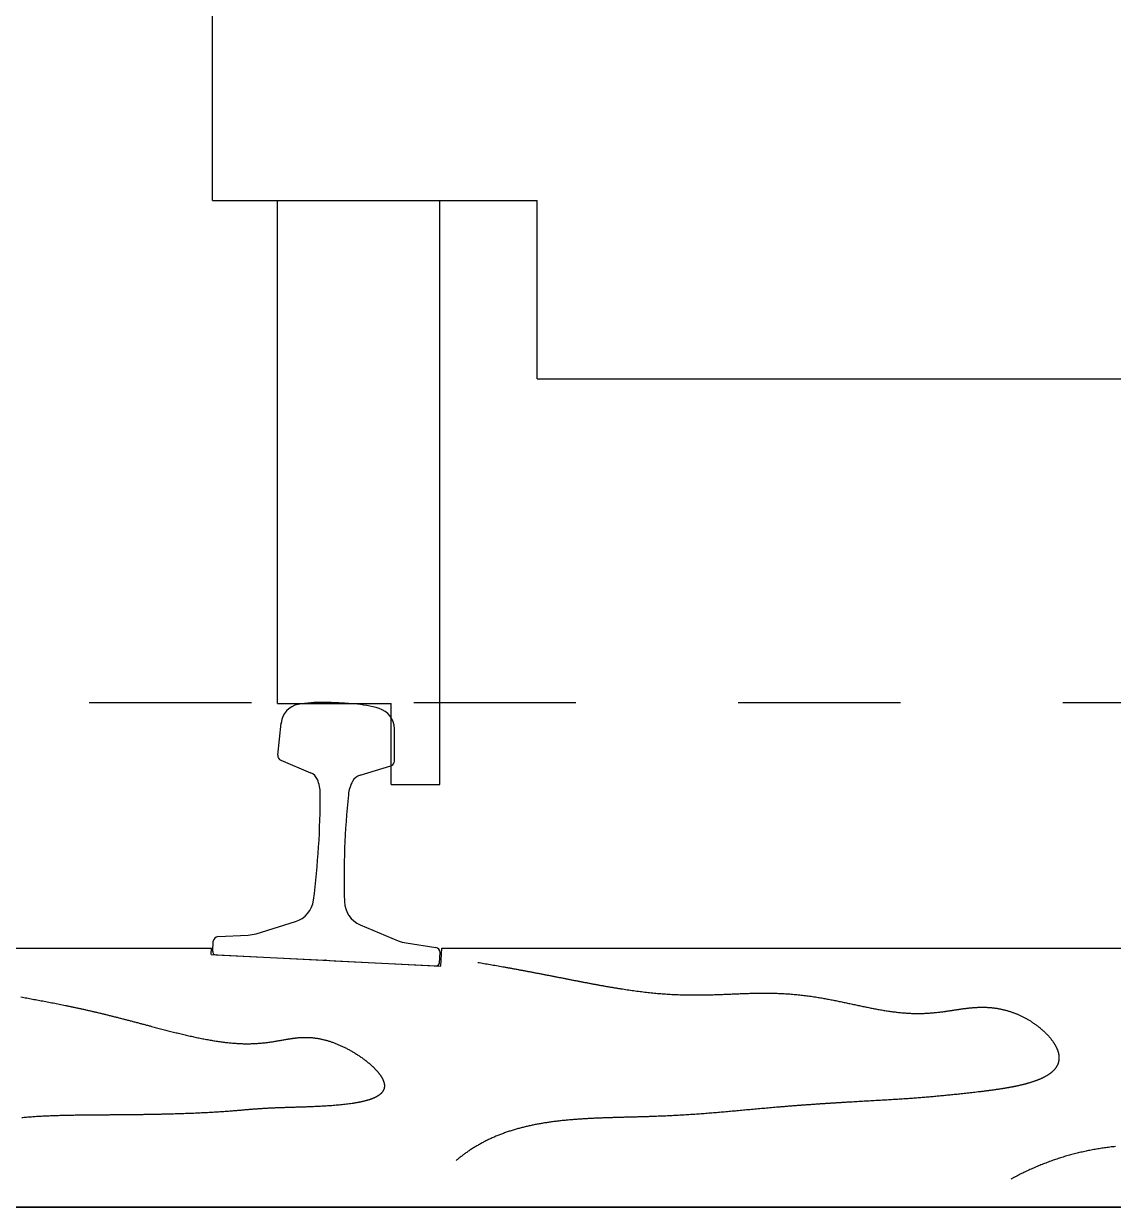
# Model space of a CAD drawing. Extents: x -17.4 to 61.4, y -22.6 to 16.1.
# Drawn here: x 14.114 to 14.786, y 0.879 to 1.609 of the extents above; entities that cross this region are included whole.
import ezdxf

# ---------------------------------------------------------------- set-up
doc = ezdxf.new("R2010")
doc.units = 0
doc.header["$LTSCALE"] = 2
doc.linetypes.add('AXES', pattern=[2, 1.25, -0.25, 0.25, -0.25])
doc.layers.get('0').update_dxf_attribs({"linetype": 'CONTINUOUS'})

# ---------------------------------------------------------------- blocks, each defined once
blk = doc.blocks.new('METRO_FACE')
at = {"color": 7, "linetype": 'Continuous'}
for p, q in [((-0.83, 0.31), (-0.83, 0.435)), ((-0.83, 0.31), (-0.83, 0.435)), ((-0.83, 0.31), (-0.63, 0.31)), ((-0.83, 0.31), (-0.63, 0.31)), ((-0.79, 0), (-0.79, 0.31)), ((-0.79, 0), (-0.79, 0.31)), ((-0.69, -0.05), (-0.69, 0.31)), ((-0.69, -0.05), (-0.69, 0.31)), ((-0.63, 0.2), (-0.63, 0.31)), ((-0.63, 0.2), (-0.63, 0.31)), ((-0.63, 0.2), (0, 0.2)), ((-0.63, 0.2), (0, 0.2)), ((-0.79, 0), (-0.72, 0)), ((-0.79, 0), (-0.72, 0)), ((-0.72, -0.05), (-0.72, 0)), ((-0.72, -0.05), (-0.72, 0)), ((-0.72, -0.05), (-0.69, -0.05)), ((-0.72, -0.05), (-0.69, -0.05))]:
    blk.add_line(p, q, dxfattribs=at)
blk = doc.blocks.new('A$C58044079')
at = {"color": 7, "xscale": 0.2, "yscale": 0.2, "zscale": 0.2}
blk.add_blockref('METRO_FACE', (0.26, 0.01), dxfattribs=at)
blk = doc.blocks.new('A$C2A60368F')
at = {"xscale": 5, "yscale": 5, "zscale": 5}
blk.add_blockref('A$C58044079', (-1.77799, 0.18851), dxfattribs=at)
blk = doc.blocks.new('TRAV_BOIS_1ISO')
at = {"color": 7, "linetype": 'AXES'}
blk.add_line((-905.802048, 0), (0, 0), dxfattribs=at)
at = {"color": 7, "linetype": 'Continuous'}
for p, q in [((-789.388817, -32.583989), (-787.399856, -12.744096)), ((-717.5, -36.17843), (-717.5, -16.239089)), ((-787.566678, -35.648683), (-769.214392, -43.366014)), ((-738.649318, -44.894268), (-719.618757, -39.046079)), ((-802.839619, -142.735365), (-778.533484, -135.248207)), ((-738.542012, -137.247781), (-715.103953, -147.122148)), ((-826.334046, -144.522323), (-807.733536, -143.596925)), ((-984.5, -151.598558), (-830.393971, -151.598558)), ((-830.593721, -155.593567), (-830.393971, -151.598558)), ((-829.495094, -153.646), (-829.181234, -147.368804)), ((-710.320386, -148.467582), (-691.904955, -151.243778)), ((-688.770889, -162.684709), (-688.216581, -151.598558)), ((-688.216581, -151.598558), (0, -151.598558)), ((-830.593721, -155.593567), (-688.770889, -162.684709)), ((-827.597464, -155.74338), (-764.676067, -158.88945)), ((-764.676067, -158.88945), (-759.682305, -159.139138)), ((-759.682305, -159.139138), (-754.688543, -159.388826)), ((-754.688543, -159.388826), (-691.767146, -162.534896)), ((-689.669766, -160.637266), (-689.355906, -154.360071)), ((-1300, -311.598558), (0, -311.598558))]:
    blk.add_line(p, q, dxfattribs=at)
for points in [[(-947.845287, -181.743153, 0.000215), (-946.061982, -182.0762, 0.000136), (-944.275274, -182.408584, 0.000058), (-942.484387, -182.741027, -0.00002), (-940.688549, -183.074248, -0.000096), (-938.886988, -183.408963, -0.00017), (-937.078937, -183.745881, -0.000242), (-935.26364, -184.085701, -0.000312), (-933.440351, -184.429111, -0.000378), (-931.60834, -184.776781, -0.00044), (-929.766892, -185.129365, -0.000498), (-927.915314, -185.487494, -0.000552), (-926.052936, -185.851779, -0.000602), (-924.179114, -186.222799, -0.000647), (-922.293233, -186.601106, -0.000686), (-920.394711, -186.987221, -0.000721), (-918.483, -187.381627, -0.00075), (-916.55759, -187.784769, -0.000773), (-914.618012, -188.197054, -0.000791), (-912.663841, -188.618841, -0.000804), (-910.694697, -189.050444, -0.000811), (-908.710253, -189.492129, -0.000813), (-906.710233, -189.944107, -0.000809), (-904.694414, -190.406534, -0.000799), (-902.662635, -190.879509, -0.000784), (-900.614794, -191.36307, -0.000764), (-898.550855, -191.85719, -0.000739), (-896.470849, -192.361776, -0.000708), (-894.374875, -192.876664, -0.000672), (-892.263107, -193.401619, -0.000631), (-890.135795, -193.936331, -0.000584), (-887.993267, -194.48041, -0.000533), (-885.835935, -195.033387, -0.000476), (-883.664292, -195.594708, -0.000414), (-881.478922, -196.163731, -0.000346), (-879.280498, -196.739727, -0.000273), (-877.069788, -197.321872, -0.000194), (-874.847654, -197.909249, -0.000109), (-872.615061, -198.500842, -0.000017), (-870.373073, -199.095533, 0.000081), (-868.122862, -199.6921, 0.00012), (-866.535971, -200.112097, 0.000175), (-864.94612, -200.531875, 0.000233), (-863.353811, -200.950914, 0.000292), (-861.759569, -201.368674, 0.000354), (-860.16394, -201.784595, 0.000418), (-858.567491, -202.198097, 0.000485), (-856.970805, -202.608586, 0.000553), (-855.374478, -203.015454, 0.000623), (-853.779122, -203.418083, 0.000695), (-852.18536, -203.815845, 0.000769), (-850.593821, -204.208105, 0.000845), (-849.005144, -204.594224, 0.000923), (-847.419972, -204.973561, 0.001003), (-845.838951, -205.345474, 0.001084), (-844.262727, -205.709326, 0.001167), (-842.691947, -206.06448, 0.001252), (-841.127251, -206.41031, 0.001339), (-839.569279, -206.746196, 0.001427), (-838.01866, -207.07153, 0.001517), (-836.476015, -207.38572, 0.001609), (-834.941954, -207.688185, 0.001702), (-833.417073, -207.978365, 0.001796), (-831.901954, -208.25572, 0.001892), (-830.397161, -208.51973, 0.001988), (-828.903238, -208.769904, 0.002085), (-827.420709, -209.005773, 0.002182), (-825.950074, -209.2269, 0.00228), (-824.491808, -209.432879, 0.002377), (-823.046357, -209.623336, 0.002473), (-821.61414, -209.797935, 0.002568), (-820.195544, -209.956376, 0.002661), (-818.79092, -210.098401, 0.002751), (-817.400587, -210.223793, 0.002838), (-816.024824, -210.33238, 0.002921), (-814.663872, -210.424037, 0.002998), (-813.317931, -210.49869, 0.003068), (-811.987155, -210.556314, 0.003132), (-810.671654, -210.596938, 0.003186), (-809.37149, -210.620648, 0.002688), (-808.086676, -210.627587, 0.003261), (-806.817172, -210.61796, 0.003279), (-805.562887, -210.592033, 0.003282), (-804.323671, -210.550137, 0.003268), (-803.099318, -210.49267, 0.003235), (-801.889562, -210.420101, 0.003182), (-800.694076, -210.332969, 0.003106), (-799.512468, -210.231887, 0.003006), (-798.344281, -210.117543, 0.002879), (-797.18899, -209.990705, 0.002726), (-796.045999, -209.852222, 0.002543), (-794.914641, -209.703023, 0.00233), (-793.794177, -209.544124, 0.002085), (-792.68379, -209.376628, 0.001807), (-791.582584, -209.201726, 0.001496), (-790.489585, -209.020704, 0.001152), (-789.403737, -208.834937, 0.000774), (-788.3239, -208.645901, 0.000363), (-787.248846, -208.455167, -0.000079), (-786.177261, -208.264408, -0.000553), (-785.10774, -208.0754, -0.000596), (-784.442195, -207.959426, -0.000796), (-783.776493, -207.845332, -0.001002), (-783.110243, -207.733608, -0.00121), (-782.443041, -207.624757, -0.001422), (-781.774477, -207.519292, -0.001634), (-781.104133, -207.417742, -0.001845), (-780.431584, -207.320639, -0.002055), (-779.756403, -207.228529, -0.002262), (-779.078162, -207.141962, -0.002465), (-778.39643, -207.061494, -0.002662), (-777.710779, -206.987684, -0.002851), (-777.020785, -206.921096, -0.003033), (-776.326029, -206.862295, -0.003205), (-775.626097, -206.811846, -0.003368), (-774.920585, -206.770312, -0.003519), (-774.209099, -206.738256, -0.003658), (-773.491257, -206.716235, -0.003784), (-772.766691, -206.704802, -0.000193), (-772.035049, -206.704503, -0.003998), (-771.295994, -206.715878, -0.004085), (-770.54921, -206.739456, -0.004159), (-769.794403, -206.775757, -0.004219), (-769.031298, -206.825288, -0.004267), (-768.259646, -206.888545, -0.004302), (-767.479225, -206.966009, -0.004325), (-766.68984, -207.058144, -0.004337), (-765.891325, -207.165399, -0.004338), (-765.083544, -207.288204, -0.00433), (-764.266398, -207.426969, -0.004313), (-763.439818, -207.582083, -0.004289), (-762.603774, -207.753915, -0.004257), (-761.758275, -207.942807, -0.00422), (-760.903368, -208.14908, -0.004178), (-760.039142, -208.373025, -0.004131), (-759.165731, -208.614908, -0.004082), (-758.283312, -208.874965, -0.004031), (-757.39211, -209.153404, -0.003978), (-756.4924, -209.450398, -0.003924), (-755.584504, -209.76609, -0.003871), (-754.6688, -210.100588, -0.003819), (-753.745717, -210.453964, -0.003769), (-752.815742, -210.826256, -0.003721), (-751.879417, -211.217459, -0.003676), (-750.937344, -211.627534, -0.003634), (-749.990187, -212.056397, -0.003597), (-749.038672, -212.503924, -0.003565), (-748.083589, -212.969948, -0.003538), (-747.125794, -213.454256, -0.003517), (-746.166211, -213.956591, -0.003503), (-745.205835, -214.476646, -0.003497), (-744.245729, -215.014067, -0.003499), (-743.287033, -215.56845, -0.003509), (-742.330959, -216.13934, -0.00353), (-741.378797, -216.726229, -0.003562), (-740.431916, -217.328554, -0.003606), (-739.491762, -217.945698, -0.003664), (-738.559867, -218.576988, -0.003736), (-737.637843, -219.221691, -0.003826), (-736.727389, -219.879018, -0.003935), (-735.830291, -220.548116, -0.002114), (-735.365981, -220.903265, -0.002153), (-734.906135, -221.261261, -0.002197), (-734.451038, -221.62196, -0.002244), (-734.000984, -221.985216, -0.002295), (-733.556268, -222.350877, -0.00235), (-733.117193, -222.718789, -0.002411), (-732.684065, -223.088792, -0.002476), (-732.257194, -223.460724, -0.002546), (-731.836893, -223.834422, -0.002622), (-731.423478, -224.209718, -0.002703), (-731.017266, -224.586441, -0.002792), (-730.618578, -224.964418, -0.002886), (-730.227735, -225.343476, -0.002988), (-729.845056, -225.723438, -0.003098), (-729.470865, -226.104127, -0.003215), (-729.105482, -226.485363, -0.003342), (-728.749226, -226.866966, -0.003478), (-728.402417, -227.248755, -0.003623), (-728.065372, -227.630549, -0.00378), (-727.738404, -228.012166, -0.003947), (-727.421824, -228.393424, -0.004127), (-727.11594, -228.774141, -0.00432), (-726.821056, -229.154136, -0.004527), (-726.537469, -229.53323, -0.004748), (-726.265475, -229.911242, -0.004985), (-726.005361, -230.287993, -0.005238), (-725.75741, -230.663308, -0.005508), (-725.521895, -231.03701, -0.005796), (-725.299087, -231.408926, -0.006103), (-725.089245, -231.778886, -0.006429), (-724.892621, -232.146721, -0.006775), (-724.709459, -232.512264, -0.00714), (-724.539994, -232.875353, -0.007524), (-724.384449, -233.235828, -0.007927), (-724.24304, -233.593532, -0.008346), (-724.115968, -233.948312, -0.00878), (-724.003428, -234.30002, -0.009226), (-723.905598, -234.64851, -0.00968), (-723.822646, -234.993644, -0.010136), (-723.754728, -235.335284, -0.010589), (-723.701985, -235.673301, -0.011031), (-723.664544, -236.007569, -0.011454), (-723.642519, -236.337968, -0.011849), (-723.636009, -236.664383, -0.012205), (-723.645095, -236.986705, -0.012513), (-723.669844, -237.304833, -0.012764), (-723.710307, -237.618671, -0.01295), (-723.766517, -237.928129, -0.012903), (-723.83752, -238.229445, -0.01294), (-723.923902, -238.526333, -0.012902), (-724.025645, -238.818729, -0.012791), (-724.142713, -239.106572, -0.01261), (-724.275056, -239.389809, -0.012365), (-724.422608, -239.668393, -0.012063), (-724.585286, -239.942284, -0.011714), (-724.762996, -240.211446, -0.011326), (-724.955626, -240.47585, -0.010909), (-725.163055, -240.735472, -0.01047), (-725.385145, -240.990295, -0.010019), (-725.621748, -241.240304, -0.009563), (-725.872701, -241.485492, -0.009107), (-726.137832, -241.725856, -0.008657), (-726.416957, -241.961398, -0.008217), (-726.709879, -242.192124, -0.00779), (-727.016394, -242.418046, -0.007378), (-727.336286, -242.639178, -0.006983), (-727.66933, -242.85554, -0.006607), (-728.015292, -243.067155, -0.006248), (-728.373929, -243.274052, -0.005908), (-728.744991, -243.476261, -0.005587), (-729.128218, -243.673816, -0.005283), (-729.523347, -243.866757, -0.004997), (-729.930103, -244.055124, -0.004728), (-730.348209, -244.238962, -0.004474), (-730.777381, -244.418318, -0.004236), (-731.217328, -244.593242, -0.004012), (-731.667756, -244.763788, -0.003801), (-732.128366, -244.930011, -0.003603), (-732.598855, -245.091967, -0.003417), (-733.078915, -245.249719, -0.003242), (-733.568237, -245.403326, -0.003078), (-734.066509, -245.552853, -0.002923), (-734.573416, -245.698365, -0.002778), (-735.088642, -245.83993, -0.00264), (-735.611869, -245.977616, -0.002511), (-736.142778, -246.111492, -0.002389), (-736.681052, -246.24163, -0.002275), (-737.22637, -246.3681, -0.002166), (-737.778416, -246.490977, -0.002064), (-738.336872, -246.610331, -0.001967), (-738.901421, -246.726239, -0.001876), (-739.471752, -246.838772, -0.00179), (-740.047551, -246.948006, -0.001708), (-740.628512, -247.054015, -0.001631), (-741.214327, -247.156872, -0.001559), (-741.804697, -247.256652, -0.00149), (-742.399323, -247.353427, -0.001425), (-742.997913, -247.44727, -0.001363), (-743.600179, -247.538254, -0.003596), (-745.34473, -247.783883, -0.003186), (-747.110834, -248.008209, -0.002833), (-748.892514, -248.212788, -0.002527), (-750.684176, -248.399107, -0.002259), (-752.480606, -248.568583, -0.002022), (-754.276957, -248.72257, -0.001811), (-756.068738, -248.862356, -0.001622), (-757.85181, -248.989165, -0.001452), (-759.622367, -249.104162, -0.001297), (-761.376934, -249.208448, -0.001155), (-763.112355, -249.303068, -0.001024), (-764.825781, -249.389009, -0.000902), (-766.514663, -249.467203, -0.000789), (-768.176741, -249.538525, -0.000682), (-769.810033, -249.603801, -0.000582), (-771.412828, -249.663802, -0.000486), (-772.983674, -249.719252, -0.000394), (-774.521369, -249.770824, -0.000306), (-776.02495, -249.819145, -0.000221), (-777.493687, -249.864798, -0.000139), (-778.927068, -249.908319, -0.000059), (-780.324791, -249.950203, 0.000018), (-781.686758, -249.990905, 0.000094), (-783.013059, -250.030839, 0.000167), (-784.303967, -250.07038, 0.000238), (-785.559925, -250.109867, 0.000306), (-786.78154, -250.149605, 0.000372), (-787.969568, -250.189864, 0.000435), (-789.124908, -250.230882, 0.000494), (-790.248593, -250.272865, 0.000548), (-791.341776, -250.315991, 0.000599), (-792.405724, -250.36041, 0.000643), (-793.441806, -250.406244, 0.000681), (-794.451485, -250.453594, 0.000713), (-795.436307, -250.502532, 0.000736), (-796.39789, -250.553111, 0.000751), (-797.337917, -250.605365, 0.000757), (-798.258124, -250.659305, 0.000754), (-799.160293, -250.714927, 0.00074), (-800.046237, -250.772211, 0.000717), (-800.917796, -250.83112, 0.000685), (-801.776823, -250.891606, 0.000643), (-802.625178, -250.953608, 0.000593), (-803.464713, -251.017056, 0.000536), (-804.297267, -251.081869, 0.000473), (-805.124654, -251.147961, 0.000405), (-805.948654, -251.215239, 0.000334), (-806.771002, -251.283604, 0.000261), (-807.59338, -251.352958, 0.000189), (-808.417405, -251.423198, 0.000153), (-809.670761, -251.530934, 0.000003), (-810.9364, -251.640117, -0.000134), (-812.218892, -251.750408, -0.000256), (-813.522398, -251.861475, -0.000361), (-814.850678, -251.972996, -0.00045), (-816.207103, -252.084656, -0.000524), (-817.594673, -252.196152, -0.000583), (-819.016022, -252.307191, -0.000629), (-820.473437, -252.417488, -0.000663), (-821.968865, -252.526772, -0.000687), (-823.503931, -252.63478, -0.000703), (-825.079944, -252.741264, -0.000711), (-826.697918, -252.845987, -0.000713), (-828.358575, -252.948723, -0.00071), (-830.062365, -253.049261, -0.000703), (-831.809475, -253.147403, -0.000692), (-833.599841, -253.242964, -0.000679), (-835.433164, -253.335773, -0.000665), (-837.308916, -253.425675, -0.000648), (-839.226362, -253.512529, -0.000631), (-841.184562, -253.596211, -0.000612), (-843.182392, -253.676611, -0.000593), (-845.218551, -253.753636, -0.000574), (-847.291578, -253.82721, -0.000554), (-849.399859, -253.897274, -0.000534), (-851.541644, -253.963787, -0.000514), (-853.715059, -254.026726, -0.000493), (-855.918117, -254.086084, -0.000472), (-858.148728, -254.141877, -0.000451), (-860.40472, -254.194138, -0.00043), (-862.683841, -254.242918, -0.000408), (-864.98378, -254.288291, -0.000385), (-867.302174, -254.330351, -0.000362), (-869.636623, -254.369212, -0.000338), (-871.984702, -254.405009, -0.000314), (-874.343974, -254.437899, -0.000288), (-876.712, -254.468063, -0.000261), (-879.086356, -254.495703, -0.000232), (-881.464642, -254.521043, -0.000202), (-883.844494, -254.544333, -0.00017), (-886.2236, -254.565845, -0.000136), (-888.599709, -254.585875, -0.000099), (-890.970646, -254.604745, -0.00006), (-893.334323, -254.622802, -0.000018), (-895.68875, -254.640418, 0.000027), (-898.032053, -254.65799, 0.000076), (-900.36248, -254.675944, 0.000129), (-902.678417, -254.69473, 0.000142), (-904.502163, -254.710521, 0.00018), (-906.315233, -254.727384, 0.00022), (-908.11703, -254.745581, 0.000262), (-909.90702, -254.76538, 0.000306), (-911.684727, -254.787063, 0.000353), (-913.44973, -254.810918, 0.000402), (-915.201665, -254.837242, 0.000454), (-916.940221, -254.86634, 0.000508), (-918.665139, -254.898526, 0.000564), (-920.376209, -254.934119, 0.000622), (-922.07327, -254.973446, 0.000683), (-923.756206, -255.016839, 0.000746), (-925.424947, -255.064636, 0.000811), (-927.079465, -255.11718, 0.000878), (-928.719773, -255.174819, 0.000947), (-930.345923, -255.237905, 0.001019), (-931.958006, -255.306793, 0.001092), (-933.556146, -255.381843, 0.001166), (-935.140503, -255.463416, 0.001242), (-936.711268, -255.551874, 0.001319), (-938.268665, -255.647585, 0.001398), (-939.812942, -255.750914, 0.001477), (-941.344378, -255.86223, 0.001556), (-942.863276, -255.981898, 0.001636), (-944.369961, -256.110289, 0.001716), (-945.86478, -256.247767, 0.001795), (-947.348101, -256.394699, 0.001874)], [(-666.105767, -160.433717, -0.000367), (-664.185603, -160.755066, -0.000365), (-662.263043, -161.079711, -0.000364), (-660.338088, -161.40765, -0.000363), (-658.410738, -161.738881, -0.000361), (-656.480994, -162.073398, -0.000358), (-654.54886, -162.41119, -0.000355), (-652.614338, -162.752245, -0.000351), (-650.677433, -163.096541, -0.000347), (-648.738153, -163.444052, -0.000341), (-646.796506, -163.794745, -0.000334), (-644.852502, -164.148576, -0.000327), (-642.906154, -164.505493, -0.000318), (-640.957479, -164.865434, -0.000307), (-639.006493, -165.228326, -0.000296), (-637.053219, -165.594082, -0.000282), (-635.097681, -165.962604, -0.000267), (-633.139908, -166.333778, -0.000251), (-631.179931, -166.707476, -0.000232), (-629.217787, -167.083554, -0.000212), (-627.253515, -167.46185, -0.000189), (-625.287161, -167.842186, -0.000165), (-623.318772, -168.224364, -0.000138), (-621.348405, -168.608166, -0.000109), (-619.376118, -168.993353, -0.000077), (-617.401975, -169.379666, -0.000043), (-615.426048, -169.766821, -0.000006), (-613.448413, -170.154514, 0.000034), (-611.469151, -170.542413, 0.000076), (-609.488353, -170.930162, 0.000122), (-607.506112, -171.317379, 0.000171), (-605.522531, -171.703654, 0.000223), (-603.53772, -172.088549, 0.000277), (-601.562432, -172.469552, 0.000335), (-599.586163, -172.84824, 0.000396), (-597.609042, -173.224098, 0.00046), (-595.631202, -173.59659, 0.000526), (-593.652782, -173.965157, 0.000593), (-591.673925, -174.329226, 0.000663), (-589.694777, -174.68821, 0.000734), (-587.715487, -175.041513, 0.000806), (-585.736206, -175.388531, 0.000878), (-583.757084, -175.728656, 0.000951), (-581.778274, -176.061281, 0.001024), (-579.799926, -176.385801, 0.001096), (-577.822189, -176.701617, 0.001167), (-575.845211, -177.008141, 0.001238), (-573.869135, -177.304796, 0.001307), (-571.8941, -177.591021, 0.001374), (-569.920242, -177.866276, 0.001439), (-567.947691, -178.130041, 0.001501), (-565.976569, -178.381823, 0.00156), (-564.006993, -178.621157, 0.001616), (-562.039071, -178.847611, 0.001667), (-560.072901, -179.060788, 0.001714), (-558.108574, -179.26033, 0.001756), (-556.146168, -179.445919, 0.001793), (-554.185753, -179.617284, 0.001823), (-552.227383, -179.774202, 0.001847), (-550.271103, -179.916502, 0.001864), (-548.316941, -180.044066, 0.001874), (-546.364914, -180.156835, 0.001875), (-544.41502, -180.254812, 0.001868), (-542.467245, -180.338064, 0.001851), (-540.521554, -180.406726, 0.001825), (-538.577899, -180.461003, 0.001789), (-536.636208, -180.501174, 0.001742), (-534.696396, -180.527599, 0.001683), (-532.758352, -180.540714, 0.000097), (-530.821948, -180.541041, 0.001531), (-528.887033, -180.529191, 0.001436), (-526.953434, -180.505863, 0.001329), (-525.020954, -180.47185, 0.001049), (-523.35537, -180.434622, 0.00095), (-521.690299, -180.39074, 0.000844), (-520.025572, -180.340883, 0.000731), (-518.361008, -180.285778, 0.000612), (-516.69642, -180.226195, 0.000487), (-515.031607, -180.162939, 0.000357), (-513.366365, -180.096851, 0.000223), (-511.700481, -180.028801, 0.000086), (-510.033739, -179.959684, -0.000054), (-508.365916, -179.890414, -0.000195), (-506.69679, -179.821922, -0.000338), (-505.026137, -179.755152, -0.000481), (-503.353733, -179.691053, -0.000623), (-501.679353, -179.630579, -0.000764), (-500.002778, -179.574681, -0.000903), (-498.323792, -179.524306, -0.001039), (-496.642182, -179.480389, -0.001172), (-494.957743, -179.443854, -0.0013), (-493.270278, -179.415601, -0.001424), (-491.579598, -179.396511, -0.001542), (-489.885524, -179.387436, -0.000536), (-488.18789, -179.389197, -0.001759), (-486.486541, -179.402577, -0.001856), (-484.781335, -179.42832, -0.001945), (-483.072148, -179.467125, -0.002025), (-481.358871, -179.519639, -0.002096), (-479.641411, -179.58646, -0.002157), (-477.919697, -179.668124, -0.002208), (-476.193676, -179.765106, -0.002248), (-474.463317, -179.877814, -0.002277), (-472.728612, -180.006586, -0.002294), (-470.989577, -180.151682, -0.0023), (-469.246252, -180.313285, -0.002293), (-467.498706, -180.491492, -0.002274), (-465.747033, -180.68631, -0.002243), (-463.991357, -180.897657, -0.002199), (-462.231833, -181.125351, -0.002142), (-460.468647, -181.369108, -0.002072), (-458.702018, -181.62854, -0.001988), (-456.932197, -181.903145, -0.001561), (-455.476276, -182.13963, -0.001488), (-454.018574, -182.38554, -0.001409), (-452.559283, -182.640427, -0.001323), (-451.09861, -182.903791, -0.001232), (-449.636778, -183.175087, -0.001136), (-448.174019, -183.45373, -0.001035), (-446.710578, -183.739094, -0.000929), (-445.24671, -184.030516, -0.00082), (-443.782679, -184.327302, -0.000707), (-442.318757, -184.628726, -0.000591), (-440.855223, -184.934034, -0.000472), (-439.392363, -185.24245, -0.00035), (-437.930467, -185.553175, -0.000226), (-436.469827, -185.865391, -0.000099), (-435.010742, -186.178267, 0.00003), (-433.553508, -186.490958, 0.00016), (-432.098426, -186.802608, 0.000293), (-430.645793, -187.112359, 0.000426), (-429.195906, -187.419345, 0.000562), (-427.74906, -187.722702, 0.000698), (-426.305545, -188.021568, 0.000835), (-424.865647, -188.315087, 0.000972), (-423.429647, -188.60241, 0.00111), (-421.997817, -188.882703, 0.001248), (-420.570424, -189.155142, 0.001386), (-419.147723, -189.418923, 0.001524), (-417.72996, -189.673263, 0.00166), (-416.317371, -189.917401, 0.001795), (-414.910179, -190.150603, 0.001928), (-413.508594, -190.372165, 0.002059), (-412.112811, -190.581415, 0.002187), (-410.723009, -190.777716, 0.002311), (-409.339353, -190.96047, 0.00243), (-407.961988, -191.12912, 0.002544), (-406.591043, -191.283155, 0.002653), (-405.226623, -191.422108, 0.002754), (-403.868817, -191.545566, 0.002847), (-402.51769, -191.653167, 0.002931), (-401.173284, -191.744607, 0.003005), (-399.835617, -191.81964, 0.003068), (-398.504683, -191.878082, 0.003118), (-397.180449, -191.919817, 0.003155), (-395.862855, -191.944793, 0.003138), (-394.551814, -191.953034, 0.003182), (-393.247206, -191.944636, 0.003171), (-391.948886, -191.919771, 0.00314), (-390.656674, -191.878693, 0.003091), (-389.370358, -191.821739, 0.003021), (-388.089694, -191.749333, 0.002929), (-386.814401, -191.661986, 0.002815), (-385.544164, -191.560303, 0.002677), (-384.278631, -191.444985, 0.002516), (-383.017411, -191.316828, 0.00233), (-381.760077, -191.176733, 0.002118), (-380.506159, -191.025702, 0.001882), (-379.255147, -190.864847, 0.001619), (-378.00649, -190.695387, 0.000832), (-377.260281, -190.590431, 0.000724), (-376.514568, -190.483174, 0.00061), (-375.769211, -190.373938, 0.000491), (-375.024066, -190.263054, 0.000369), (-374.278983, -190.150868, 0.000242), (-373.533812, -190.037738, 0.000111), (-372.788397, -189.924032, -0.000023), (-372.042581, -189.81013, -0.00016), (-371.296207, -189.69642, -0.000299), (-370.549114, -189.5833, -0.00044), (-369.801142, -189.471178, -0.000583), (-369.052131, -189.360466, -0.000728), (-368.301921, -189.251586, -0.000873), (-367.550354, -189.144964, -0.001019), (-366.797272, -189.041033, -0.001165), (-366.042521, -188.94023, -0.001311), (-365.28595, -188.842996, -0.001457), (-364.52741, -188.749775, -0.001601), (-363.766757, -188.661014, -0.001744), (-363.003852, -188.57716, -0.001886), (-362.238559, -188.498664, -0.002025), (-361.47075, -188.425975, -0.002162), (-360.700302, -188.359543, -0.002296), (-359.927099, -188.299815, -0.002428), (-359.151033, -188.247238, -0.002555), (-358.372004, -188.202255, -0.002679), (-357.589919, -188.165307, -0.002799), (-356.804696, -188.13683, -0.002914), (-356.016261, -188.117255, -0.003025), (-355.224553, -188.107007, -0.000299), (-354.429517, -188.106508, -0.003232), (-353.631115, -188.116168, -0.003327), (-352.829316, -188.136393, -0.003418), (-352.024105, -188.16758, -0.003502), (-351.215479, -188.210115, -0.003581), (-350.403447, -188.264375, -0.003654), (-349.588035, -188.330728, -0.003722), (-348.769282, -188.409528, -0.003784), (-347.947243, -188.501119, -0.00384), (-347.121988, -188.605831, -0.00389), (-346.293605, -188.723981, -0.003935), (-345.462197, -188.855871, -0.003975), (-344.627887, -189.001788, -0.004009), (-343.790815, -189.162004, -0.004039), (-342.951139, -189.336775, -0.004063), (-342.109038, -189.526338, -0.004084), (-341.264709, -189.730913, -0.0041), (-340.418372, -189.950703, -0.004113), (-339.570264, -190.185887, -0.004122), (-338.720649, -190.43663, -0.004128), (-337.869808, -190.703071, -0.004131), (-337.018048, -190.985329, -0.004132), (-336.165697, -191.283503, -0.004131), (-335.31311, -191.597666, -0.004128), (-334.460664, -191.927867, -0.004124), (-333.608761, -192.274134, -0.00412), (-332.757829, -192.636466, -0.004116), (-331.908324, -193.014839, -0.004111), (-331.060725, -193.409199, -0.004108), (-330.21554, -193.819467, -0.004106), (-329.373307, -194.245536, -0.004105), (-328.53459, -194.687269, -0.004107), (-327.699982, -195.1445, -0.004111), (-326.870106, -195.617032, -0.004119), (-326.045615, -196.104637, -0.00413), (-325.227193, -196.607057, -0.004146), (-324.415556, -197.123998, -0.004167), (-323.61145, -197.655137, -0.004194), (-322.815654, -198.200114, -0.004228), (-322.028981, -198.758534, -0.004269), (-321.252277, -199.329969, -0.004319), (-320.486421, -199.913953, -0.004377), (-319.732328, -200.509983, -0.003063), (-319.218821, -200.928429, -0.0031), (-318.711701, -201.352177, -0.003141), (-318.211299, -201.781031, -0.003186), (-317.71795, -202.214785, -0.003236), (-317.231999, -202.653229, -0.003291), (-316.753792, -203.096142, -0.003351), (-316.283683, -203.543301, -0.003416), (-315.822026, -203.994473, -0.003487), (-315.369182, -204.449424, -0.003565), (-314.925511, -204.90791, -0.003648), (-314.491377, -205.369687, -0.003739), (-314.067141, -205.834504, -0.003836), (-313.653169, -206.302109, -0.003941), (-313.249822, -206.772243, -0.004054), (-312.857462, -207.244649, -0.004175), (-312.476448, -207.719065, -0.004305), (-312.107135, -208.195227, -0.004444), (-311.749876, -208.672872, -0.004592), (-311.405019, -209.151735, -0.004749), (-311.072906, -209.631551, -0.004917), (-310.753874, -210.112054, -0.005095), (-310.448253, -210.592981, -0.005284), (-310.156366, -211.074068, -0.005483), (-309.878526, -211.555053, -0.005694), (-309.61504, -212.035678, -0.005915), (-309.366202, -212.515685, -0.006147), (-309.132299, -212.994821, -0.006389), (-308.913605, -213.472835, -0.006641), (-308.710383, -213.949481, -0.006903), (-308.522881, -214.424517, -0.007173), (-308.351337, -214.897706, -0.007449), (-308.195973, -215.368817, -0.007731), (-308.056997, -215.837623, -0.008015), (-307.934599, -216.303906, -0.008301), (-307.828957, -216.767453, -0.008584), (-307.740228, -217.228059, -0.008861), (-307.668554, -217.685525, -0.008663), (-307.616383, -218.116931, -0.008894), (-307.579794, -218.54518, -0.009109), (-307.558862, -218.970123, -0.009308), (-307.553645, -219.391619, -0.009485), (-307.564187, -219.809534, -0.00964), (-307.590516, -220.223739, -0.009768), (-307.632647, -220.634113, -0.009868), (-307.690581, -221.040542, -0.009937), (-307.764306, -221.442917, -0.009975), (-307.853796, -221.841135, -0.00998), (-307.959012, -222.2351, -0.009952), (-308.079902, -222.624722, -0.009893), (-308.216402, -223.009916, -0.009801), (-308.368437, -223.390604, -0.009681), (-308.535918, -223.766714, -0.009533), (-308.718746, -224.138176, -0.00936), (-308.916811, -224.504931, -0.009164), (-309.129991, -224.86692, -0.00895), (-309.358154, -225.224094, -0.00872), (-309.601159, -225.576406, -0.008476), (-309.858852, -225.923814, -0.008223), (-310.131071, -226.266283, -0.007962), (-310.417647, -226.603782, -0.007697), (-310.718397, -226.936284, -0.00743), (-311.033134, -227.263767, -0.007162), (-311.361659, -227.586213, -0.006896), (-311.703766, -227.90361, -0.006633), (-312.059243, -228.215949, -0.006374), (-312.427867, -228.523226, -0.006121), (-312.80941, -228.825439, -0.005875), (-313.203636, -229.122593, -0.005635), (-313.610304, -229.414696, -0.005403), (-314.029165, -229.701757, -0.005179), (-314.459964, -229.983793, -0.004963), (-314.902441, -230.260821, -0.004755), (-315.35633, -230.532864, -0.004555), (-315.82136, -230.799946, -0.004363), (-316.297254, -231.062096, -0.004179), (-316.783734, -231.319347, -0.004003), (-317.280513, -231.571731, -0.003835), (-317.787303, -231.819288, -0.003673), (-318.303811, -232.062057, -0.003519), (-318.829743, -232.300081, -0.003372), (-319.364798, -232.533406, -0.003231), (-319.908676, -232.76208, -0.003097), (-320.461073, -232.986154, -0.002968), (-321.021682, -233.20568, -0.002845), (-321.590195, -233.420713, -0.002728), (-322.166303, -233.631311, -0.002616), (-322.749694, -233.837533, -0.002508), (-323.340057, -234.039439, -0.002406), (-323.937079, -234.237092, -0.002307), (-324.540448, -234.430556, -0.002213), (-325.14985, -234.619897, -0.002123), (-325.764974, -234.805183, -0.002037), (-326.385505, -234.986481, -0.001954), (-327.011135, -235.163862, -0.001875), (-327.641551, -235.337397, -0.001799), (-328.276446, -235.507156, -0.001726), (-328.915512, -235.673214, -0.001656), (-329.558445, -235.835643, -0.001588), (-330.204943, -235.994519, -0.001524), (-330.854704, -236.149915, -0.001462), (-331.507432, -236.301907, -0.001402), (-332.162834, -236.45057, -0.001344), (-332.820619, -236.595982, -0.001289), (-333.480501, -236.738217, -0.001235), (-334.142197, -236.877351, -0.001184), (-334.805431, -237.013462, -0.001135), (-335.469929, -237.146624, -0.001087), (-336.135423, -237.276914, -0.001041), (-336.80165, -237.404406, -0.000997), (-337.468354, -237.529176, -0.000954), (-338.135283, -237.651297, -0.000913), (-338.802194, -237.770843, -0.000873), (-339.468848, -237.887887, -0.000835), (-340.135013, -238.0025, -0.000799), (-340.800465, -238.114754, -0.000763), (-341.464988, -238.224717, -0.000729), (-342.128373, -238.332458, -0.000697), (-342.79042, -238.438044, -0.000666), (-343.450934, -238.541541, -0.00205), (-345.684486, -238.878896, -0.001752), (-347.891786, -239.195171, -0.001495), (-350.067487, -239.492537, -0.001272), (-352.207306, -239.772964, -0.00108), (-354.307963, -240.038233, -0.000913), (-356.367114, -240.289943, -0.00077), (-358.383282, -240.529526, -0.00065), (-360.355791, -240.758254, -0.00055), (-362.2847, -240.977248, -0.000469), (-364.170736, -241.187496, -0.000406), (-366.01523, -241.389854, -0.000362), (-367.820045, -241.585064, -0.000333), (-369.587513, -241.77376, -0.00032), (-371.32037, -241.95648, -0.000321), (-373.021683, -242.133677, -0.000334), (-374.694791, -242.30573, -0.000357), (-376.343233, -242.472951, -0.000387), (-377.970685, -242.6356, -0.000423), (-379.580889, -242.793894, -0.00046), (-381.177592, -242.948015, -0.000496), (-382.764473, -243.098123, -0.000528), (-384.345083, -243.244368, -0.000591), (-386.027492, -243.396231, -0.00061), (-387.710334, -243.544054, -0.000619), (-389.397031, -243.688033, -0.00062), (-391.090688, -243.828376, -0.000612), (-392.794099, -243.965298, -0.000598), (-394.509759, -244.099024, -0.000577), (-396.239876, -244.229784, -0.000551), (-397.986378, -244.357816, -0.000521), (-399.750928, -244.483364, -0.000488), (-401.534933, -244.606675, -0.000452), (-403.339555, -244.728, -0.000414), (-405.165721, -244.847594, -0.000375), (-407.014134, -244.965713, -0.000335), (-408.885285, -245.082615, -0.000295), (-410.779464, -245.198557, -0.000255), (-412.696766, -245.313796, -0.000215), (-414.63711, -245.428589, -0.000176), (-416.600242, -245.543187, -0.000138), (-418.58575, -245.657841, -0.0001), (-420.593074, -245.772797, -0.000064), (-422.621517, -245.888294, -0.000029), (-424.670255, -246.004569, 0.000006), (-426.738347, -246.121848, 0.000039), (-428.824748, -246.240353, 0.00007), (-430.928318, -246.360294, 0.000101), (-433.047834, -246.481874, 0.00013), (-435.182, -246.605286, 0.000158), (-437.329459, -246.73071, 0.000185), (-439.4888, -246.858315, 0.00021), (-441.658574, -246.988256, 0.000234), (-443.837301, -247.120676, 0.000256), (-446.023482, -247.255703, 0.000277), (-448.215611, -247.393447, 0.000297), (-450.412184, -247.534005, 0.000315), (-452.61171, -247.677454, 0.000331), (-454.812722, -247.823855, 0.000345), (-457.013788, -247.973248, 0.000357), (-459.213522, -248.125654, 0.000367), (-461.410594, -248.281073, 0.000374), (-463.603742, -248.439484, 0.000379), (-465.791782, -248.600841, 0.000381), (-467.973617, -248.765078, 0.000376), (-470.129097, -248.930617, 0.000372), (-472.276635, -249.09878, 0.000364), (-474.415469, -249.269432, 0.000353), (-476.544933, -249.442415, 0.00034), (-478.664459, -249.617551, 0.000323), (-480.77357, -249.794645, 0.000304), (-482.871879, -249.973483, 0.000281), (-484.959082, -250.153837, 0.000257), (-487.034959, -250.335465, 0.000229), (-489.099365, -250.518112, 0.000199), (-491.152232, -250.701512, 0.000167), (-493.193561, -250.885392, 0.000133), (-495.223422, -251.069467, 0.000096), (-497.241947, -251.253448, 0.000058), (-499.249329, -251.43704, 0.000018), (-501.245817, -251.619946, -0.000023), (-503.231714, -251.801866, -0.000065), (-505.207372, -251.982498, -0.000108), (-507.173188, -252.161544, -0.000152), (-509.129601, -252.338705, -0.000197), (-511.077092, -252.513689, -0.000241), (-513.016173, -252.686208, -0.000285), (-514.94739, -252.855981, -0.000328), (-516.871317, -253.022735, -0.000371), (-518.788551, -253.186207, -0.000412), (-520.699712, -253.346147, -0.000452), (-522.605435, -253.502315, -0.000489), (-524.506371, -253.654488, -0.000525), (-526.40318, -253.802457, -0.000558), (-528.296528, -253.946031, -0.000587), (-530.187086, -254.085038, -0.000614), (-532.075523, -254.219326, -0.000637), (-533.962505, -254.348764, -0.000656), (-535.848689, -254.473247, -0.000671), (-537.734723, -254.592691, -0.000681), (-539.621237, -254.70704, -0.000687), (-541.508847, -254.816267, -0.000689), (-543.398143, -254.920373, -0.000685), (-545.289692, -255.019389, -0.000676), (-547.184032, -255.113378, -0.000662), (-549.081667, -255.202439, -0.000642), (-550.983066, -255.286705, -0.000617), (-552.888659, -255.366344, -0.000587), (-554.79883, -255.441564, -0.00055), (-556.713919, -255.512613, -0.000332), (-557.947306, -255.5562, -0.000313), (-559.182909, -255.598268, -0.000293), (-560.420785, -255.638909, -0.000272), (-561.66098, -255.678224, -0.000249), (-562.903533, -255.716319, -0.000225), (-564.148475, -255.753307, -0.000199), (-565.395826, -255.789308, -0.000173), (-566.645602, -255.824446, -0.000145), (-567.897806, -255.858854, -0.000117), (-569.152438, -255.892669, -0.000087), (-570.409487, -255.926036, -0.000057), (-571.668936, -255.959103, -0.000025), (-572.930761, -255.992025, 0.000007), (-574.19493, -256.024961, 0.00004), (-575.461404, -256.058076, 0.000074), (-576.730137, -256.091541, 0.000109), (-578.001079, -256.125529, 0.000144), (-579.274171, -256.160221, 0.000181), (-580.549348, -256.195799, 0.000218), (-581.826539, -256.232452, 0.000255), (-583.105668, -256.270371, 0.000294), (-584.386653, -256.309753, 0.000333), (-585.669407, -256.350797, 0.000372), (-586.953835, -256.393706, 0.000412), (-588.23984, -256.438687, 0.000453), (-589.527318, -256.485951, 0.000494), (-590.816162, -256.53571, 0.000536), (-592.106258, -256.58818, 0.000579), (-593.397489, -256.64358, 0.000622), (-594.689733, -256.702131, 0.000665), (-595.982865, -256.764057, 0.000709), (-597.276756, -256.829585, 0.000754), (-598.57127, -256.898942, 0.000799), (-599.866272, -256.972359, 0.000845), (-601.161621, -257.050067, 0.000891), (-602.457172, -257.132301, 0.000937), (-603.752779, -257.219294, 0.000984), (-605.048293, -257.311283, 0.001032), (-606.343559, -257.408505, 0.00108), (-607.638424, -257.511199, 0.001129), (-608.932729, -257.619604, 0.001178), (-610.226315, -257.733958, 0.001227), (-611.51902, -257.854503, 0.001277), (-612.81068, -257.981478, 0.001327), (-614.10113, -258.115124, 0.001378), (-615.390202, -258.255681, 0.001429), (-616.677729, -258.403389, 0.001481), (-617.96354, -258.558489, 0.001533), (-619.247466, -258.721218, 0.001585), (-620.529335, -258.891816, 0.001638), (-621.808975, -259.070519, 0.001691), (-623.086213, -259.257565, 0.001744), (-624.360876, -259.453189, 0.001798), (-625.632793, -259.657624, 0.001852), (-626.901789, -259.871103, 0.001906), (-628.167693, -260.093855, 0.00196), (-629.430331, -260.326111, 0.002014), (-630.689533, -260.568096, 0.002068), (-631.945126, -260.820034, 0.002123), (-633.196942, -261.082148, 0.002177), (-634.444811, -261.354656, 0.002231), (-635.688566, -261.637777, 0.002285), (-636.92804, -261.931722, 0.002339), (-638.163068, -262.236703, 0.002392), (-639.393487, -262.552928, 0.002445), (-640.619138, -262.8806, 0.002498), (-641.83986, -263.21992, 0.00255), (-643.055498, -263.571084, 0.002601), (-644.265897, -263.934285, 0.002652), (-645.470906, -264.309713, 0.002701), (-646.670376, -264.697552, 0.00275), (-647.864163, -265.097981, 0.002798), (-649.052123, -265.511177, 0.002844), (-650.234118, -265.93731, 0.00289), (-651.410012, -266.376547, 0.002934), (-652.579674, -266.829048, 0.002976), (-653.742975, -267.294968, 0.003016), (-654.899792, -267.774459, 0.003055), (-656.050005, -268.267665, 0.003092), (-657.193499, -268.774724, 0.003127), (-658.330163, -269.295771, 0.00316), (-659.459892, -269.830931, 0.003191), (-660.582584, -270.380326, 0.003219), (-661.698143, -270.944071, 0.003245), (-662.80648, -271.522272, 0.003268), (-663.907509, -272.115032, 0.003288), (-665.00115, -272.722443, 0.003306), (-666.087329, -273.344595, 0.00332), (-667.165979, -273.981566, 0.003332), (-668.237039, -274.633429, 0.003341), (-669.300452, -275.300248, 0.003346), (-670.35617, -275.982082, 0.003348), (-671.404151, -276.67898, 0.003347), (-672.44436, -277.390982, 0.002879), (-673.3337, -278.016121, 0.002873), (-674.217243, -278.652497, 0.002866), (-675.094978, -279.300123, 0.002858), (-675.9669, -279.959008, 0.002848), (-676.833002, -280.629157, 0.002836), (-677.693281, -281.310575, 0.002824), (-678.547736, -282.003263, 0.00281), (-679.396365, -282.707222)], [(-272.751681, -274.071064, 0.001992), (-274.447275, -274.26494, 0.002045), (-276.133003, -274.47149, 0.002095), (-277.808991, -274.690947, 0.002143), (-279.475383, -274.923531, 0.002188), (-281.132344, -275.169448, 0.00223), (-282.780055, -275.428894, 0.00227), (-284.418712, -275.702055, 0.002307), (-286.048529, -275.989103, 0.002341), (-287.669731, -276.2902, 0.002372), (-289.282556, -276.605499, 0.0024), (-290.887252, -276.935142, 0.002425), (-292.48408, -277.279261, 0.002446), (-294.073307, -277.637978, 0.002464), (-295.655209, -278.011408, 0.002479), (-297.230066, -278.399655, 0.002491), (-298.798167, -278.802817, 0.0025), (-300.359801, -279.220982, 0.002506), (-301.915263, -279.654231, 0.002508), (-303.464845, -280.102638, 0.002508), (-305.008844, -280.56627, 0.002505), (-306.547553, -281.045187, 0.0025), (-308.081264, -281.539442, 0.002491), (-309.610265, -282.049084, 0.002481), (-311.134838, -282.574155, 0.002468), (-312.655262, -283.114691, 0.002454), (-314.171807, -283.670726, 0.002437), (-315.684735, -284.242287, 0.00242), (-317.194298, -284.829397, 0.0024), (-318.700737, -285.432075, 0.00238), (-320.204283, -286.050338, 0.002359), (-321.705152, -286.684199, 0.002338), (-323.203545, -287.333667, 0.002316), (-324.699649, -287.998749, 0.002294), (-326.193633, -288.679452, 0.002272), (-327.685647, -289.375778, 0.00225), (-329.175825, -290.08773, 0.00223), (-330.664277, -290.815309, 0.00221), (-332.151093, -291.558515, 0.002191), (-333.636338, -292.317347, 0.001021), (-334.332203, -292.678523, 0.001018), (-335.027734, -293.043136, 0.001014), (-335.722933, -293.411183, 0.001011), (-336.417802, -293.782665, 0.001007), (-337.112341, -294.157583)]]:
    blk.add_lwpolyline(points, format="xyb", dxfattribs=at)
for centre, radius, start, end in [((-762.700718, -80), 80, 88.952264, 100.112513), ((-774.464693, -14.040855), 13, 100.112513, 174.27519), ((-766.723509, -299.963218), 300, 87.137595, 88.952264), ((-766.723509, -299.963218), 300, 85.322925, 87.137595), ((-748.784768, -80.695797), 80, 74.162677, 85.322925), ((-730.5, -16.239089), 13, 0, 74.162677), ((-786.40378, -32.883241), 3, 174.27519, 247.192728), ((-720.5, -36.17843), 3, 287.082462, 0), ((-772.315453, -50.740526), 8, 22.661823, 67.192728), ((-785.234583, -56.134603), 22, 0.13343, 22.661823), ((-723.982703, -59.197197), 22, 151.613367, 174.141759), ((-736.299336, -52.541332), 8, 107.082462, 151.613367), ((-1271.233265, -57.266399), 508, 352.67945, 0.13343), ((-240.520852, -108.80202), 508, 174.141759, 181.59574), ((-783.243654, -119.95722), 16, 287.120701, 352.67945), ((-732.330048, -122.5029), 16, 181.59574, 247.154488), ((-826.184977, -147.518617), 3, 92.848188, 177.137595), ((-808.727332, -123.621631), 20, 272.848188, 287.120701), ((-707.338999, -128.691047), 20, 247.154488, 261.427002), ((-692.352163, -154.210258), 3, 357.137595, 81.427002), ((-827.497589, -153.745875), 2, 177.137595, 267.137595), ((-691.667271, -160.537391), 2, 267.137595, 357.137595)]:
    blk.add_arc(centre, radius, start, end, dxfattribs=at)
at = {"color": 7}
for p in [(-787.399856, -12.744096), (-759.682305, -159.139138)]:
    blk.add_point(p, dxfattribs=at)
blk = doc.blocks.new('A$C09A24855')
at = {"xscale": 0.0009467775310017405, "yscale": 0.0009467775310017405, "zscale": 0.0009467775310017405}
blk.add_blockref('TRAV_BOIS_1ISO', (1.50964, 0.29501), dxfattribs=at)
blk = doc.blocks.new('A$C5999381F')
at = {"xscale": 2, "yscale": 2, "zscale": 2}
blk.add_blockref('A$C09A24855', (0, 0), dxfattribs=at)

msp = doc.modelspace()

# ---------------------------------------------------------------- linework, layer by layer
msp.add_line((60.33121, 0.87914), (4.66086, 0.87914))

# ---------------------------------------------------------------- block references
msp.add_blockref('A$C2A60368F', (15.53885, 0.95134))
at = {"xscale": 0.5275734999999999, "yscale": 0.5275734999999999, "zscale": 0.5275734999999999}
msp.add_blockref('A$C5999381F', (13.46674, 0.87914), dxfattribs=at)

doc.saveas('drawing.dxf')
